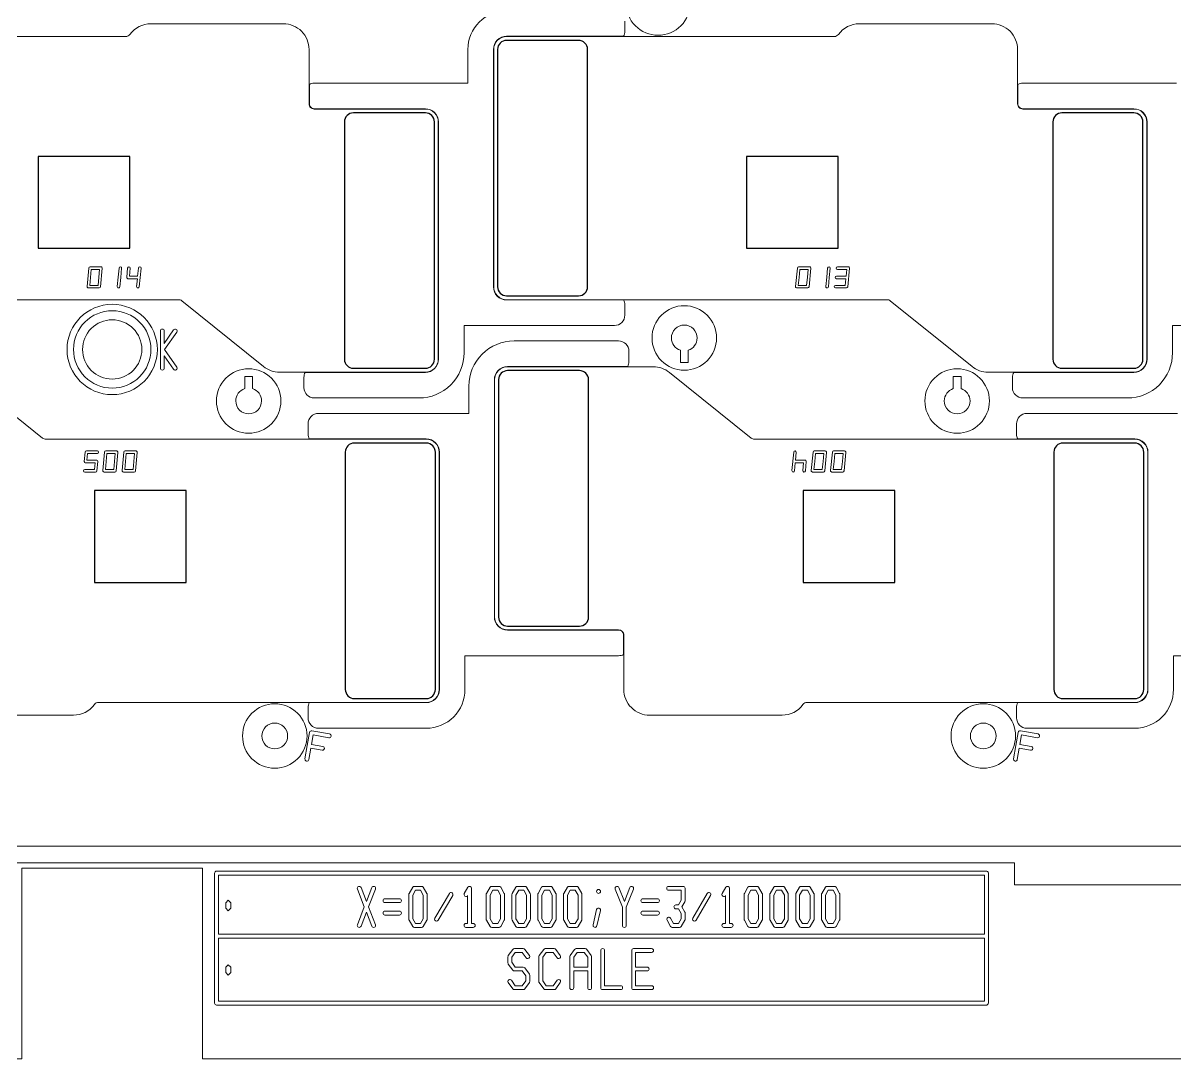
# Model space of a CAD drawing. Extents: x 2541 to 3941, y 2348 to 3338.
# Drawn here: x 3559.49 to 3604.15, y 2718.02 to 2758.17 of the extents above; entities that cross this region are included whole.
import ezdxf

# ---------------------------------------------------------------- set-up
doc = ezdxf.new("R2010")
doc.units = 0
doc.layers.get('0').update_dxf_attribs({"lineweight": 0})
doc.layers.add('barcodea-b_layer1', color=2, linetype='Continuous')
doc.layers.add('susa-b_layer0', color=1, linetype='Continuous')

msp = doc.modelspace()

# ---------------------------------------------------------------- linework, layer by layer
for p, q in [((3576.80481, 2723.11688), (3576.94514, 2723.11688)), ((3586.80481, 2723.11688), (3586.94514, 2723.11688))]:
    msp.add_line(p, q)
at = {"linetype": 'Continuous'}
for points in [[(3689.94795, 2767.52356), (3689.94795, 2722.01688, 0.414214), (3687.94795, 2720.01688, 0.169418), (3688.38191, 2718.77288, 0.117594), (3687.8439, 2718.01688), (3566.44795, 2718.01688), (3566.44795, 2725.41688), (3559.44795, 2725.41688), (3559.44795, 2718.01688), (3438.052, 2718.01688, 0.117594), (3437.51399, 2718.77288, 0.169419), (3437.94795, 2720.01688, 0.414214), (3435.94795, 2722.01688), (3435.94795, 2757.52957, -0.044792), (3435.44795, 2757.93347), (3435.44795, 2762.98924, 0.207733), (3435.48506, 2763.00367, -0.10603), (3436.72143, 2763.79493, 1), (3436.68639, 2763.88859, 0.057817), (3435.94795, 2763.5102)], [(3578.23948, 2758.64701, 0.414364), (3576.7396, 2757.14638), (3576.7396, 2755.83701), (3570.78249, 2755.83701, 0.124388), (3570.59249, 2755.78901), (3570.59249, 2755.03701, 0.414224), (3570.78249, 2754.84701), (3575.08947, 2754.84701, -0.414218), (3575.59959, 2754.33688), (3575.59959, 2745.137, -0.414217), (3575.08947, 2744.62688), (3570.4305, 2744.62688, 0.124388), (3570.38249, 2744.43688), (3570.38249, 2744.03688, 0.414218), (3570.78249, 2743.63688), (3574.83959, 2743.63688, 0.414215), (3576.58959, 2745.38688), (3576.58959, 2746.44688), (3582.42437, 2746.44688, 0.414218), (3582.82437, 2746.84688), (3582.82437, 2747.24688, 0.124386), (3582.77636, 2747.43688), (3578.23948, 2747.43688, -0.414365), (3577.7296, 2747.94701), (3577.7296, 2757.14688, -0.414366), (3578.23948, 2757.65701), (3582.77636, 2757.65701, 0.124392), (3582.82437, 2757.84701), (3582.82437, 2758.24701, 0.414218)], [(3604.2096, 2755.83701), (3598.25249, 2755.83701, 0.124388), (3598.06249, 2755.78901), (3598.06249, 2755.03701, 0.414224), (3598.25249, 2754.84701), (3602.55947, 2754.84701, -0.414218), (3603.06959, 2754.33688), (3603.06959, 2745.137, -0.414217), (3602.55947, 2744.62688), (3597.9005, 2744.62688, 0.124388), (3597.85249, 2744.43688), (3597.85249, 2744.03688, 0.414218), (3598.25249, 2743.63688), (3602.30959, 2743.63688, 0.414215), (3604.05959, 2745.38688), (3604.05959, 2746.44688), (3609.89437, 2746.44688, 0.414218)], [(3564.96528, 2745.75245), (3564.96528, 2746.2318, 1), (3564.81528, 2746.2318), (3564.81528, 2744.7914, 1), (3564.96528, 2744.7914), (3564.96528, 2745.27074)], [(3565.44871, 2744.83398), (3564.98139, 2745.5116), (3565.44871, 2746.18922, 1), (3565.32523, 2746.27438), (3564.96528, 2745.75245)], [(3564.96528, 2745.27074), (3565.32523, 2744.74882, 1), (3565.44871, 2744.83398)], [(3604.2463, 2743.03688), (3598.41153, 2743.03688, 0.414218), (3598.01153, 2742.63688), (3598.01153, 2742.23688, 0.124388), (3598.05953, 2742.04688), (3602.59642, 2742.04688, -0.414365), (3603.10629, 2741.53675), (3603.10629, 2732.33688, -0.414366), (3602.59642, 2731.82675), (3598.05953, 2731.82675, 0.124388), (3598.01153, 2731.63675), (3598.01153, 2731.23675, 0.414218), (3598.41153, 2730.83675), (3602.59642, 2730.83675, 0.414364), (3604.09629, 2732.33738), (3604.09629, 2733.64675), (3610.05341, 2733.64675, 0.124386)], [(3572.80481, 2724.12164), (3572.59513, 2724.6588, 1), (3572.45317, 2724.60338), (3572.72301, 2723.91208), (3572.45317, 2723.22079, 1), (3572.59513, 2723.16537), (3572.80481, 2723.70253)], [(3573.15646, 2723.22079), (3572.88661, 2723.91209), (3573.15646, 2724.60338, 1), (3573.01449, 2724.6588), (3572.80481, 2724.12164)], [(3576.94514, 2723.11688, 1), (3576.94514, 2723.26928), (3576.88101, 2723.26928), (3576.88101, 2724.63086, 0.76611), (3576.73905, 2724.66959), (3576.59872, 2724.42993, 0.97981), (3576.72861, 2724.35027), (3576.72861, 2723.26928), (3576.66448, 2723.26928, 1), (3576.66448, 2723.11688), (3576.80481, 2723.11688)], [(3582.80481, 2724.12164), (3582.59513, 2724.6588, 1), (3582.45317, 2724.60338), (3582.72861, 2723.89775), (3582.72861, 2723.19308, 1), (3582.88101, 2723.19308), (3582.88101, 2723.89775), (3583.15646, 2724.60338)], [(3583.15646, 2724.60338, 1), (3583.01449, 2724.6588), (3582.80481, 2724.12164)], [(3586.94514, 2723.11688, 1), (3586.94514, 2723.26928), (3586.88101, 2723.26928), (3586.88101, 2724.63086, 0.76611), (3586.73905, 2724.66959), (3586.59872, 2724.42993, 0.97981), (3586.72861, 2724.35027), (3586.72861, 2723.26928), (3586.66448, 2723.26928, 1), (3586.66448, 2723.11688), (3586.80481, 2723.11688)], [(3572.80481, 2723.70253), (3573.01449, 2723.16537, 1), (3573.15646, 2723.22079)], [(3581.53575, 2720.78103), (3581.53575, 2721.50122), (3581.53575, 2721.98136, 0.159331), (3581.52128, 2722.02565), (3581.34788, 2722.2651, 0.241867), (3581.28691, 2722.29642), (3580.93923, 2722.29642, 0.241871), (3580.87826, 2722.2651), (3580.70487, 2722.02565, 0.159337), (3580.69039, 2721.98136), (3580.69039, 2721.50122)], [(3583.86075, 2720.70603, 1), (3583.86075, 2720.85603), (3583.24039, 2720.85603), (3583.24039, 2721.42622), (3583.68691, 2721.42622, 1), (3583.68691, 2721.57622), (3583.24039, 2721.57622), (3583.24039, 2722.14642), (3583.86075, 2722.14642, 1), (3583.86075, 2722.29642), (3583.16539, 2722.29642, 0.414241), (3583.09039, 2722.22142), (3583.09039, 2721.50122)], [(3580.69039, 2721.50122), (3580.69039, 2720.78103, 1), (3580.84039, 2720.78103), (3580.84039, 2721.42622), (3581.38575, 2721.42622), (3581.38575, 2720.78103, 1), (3581.53575, 2720.78103)], [(3583.09039, 2721.50122), (3583.09039, 2720.78103, 0.414241), (3583.16539, 2720.70603), (3583.86075, 2720.70603)]]:
    msp.add_lwpolyline(points, format="xyb", dxfattribs=at)
for points in [[(3585.3651, 2758.94785, 0.414215), (3584.1151, 2760.19785, 0.414215), (3582.8651, 2758.94785, 0.414215), (3584.1151, 2757.69785, 0.414215)], [(3575.58959, 2745.137), (3575.58959, 2754.33688, 0.414219), (3575.08947, 2754.83701), (3570.78249, 2754.83701, -0.414223), (3570.58249, 2755.03701), (3570.58249, 2757.14181, 0.414215), (3569.58249, 2758.1418), (3564.4456, 2758.1418, 0.24029), (3563.63596, 2757.7292, -0.240069), (3563.47453, 2757.64701), (3550.76948, 2757.64701, 0.414366), (3550.2696, 2757.14689), (3550.2696, 2747.94701, 0.414365), (3550.76948, 2747.44688), (3565.51901, 2747.44688, -0.170771), (3565.64422, 2747.40284), (3568.81516, 2744.8571, 0.170765), (3569.44127, 2744.63688), (3575.08947, 2744.63688, 0.414218)], [(3603.05959, 2745.137), (3603.05959, 2754.33688, 0.414219), (3602.55947, 2754.83701), (3598.25249, 2754.83701, -0.414223), (3598.05249, 2755.03701), (3598.05249, 2757.14181, 0.414215), (3597.05249, 2758.1418), (3591.9156, 2758.1418, 0.24029), (3591.10596, 2757.7292, -0.240069), (3590.94453, 2757.64701), (3578.23948, 2757.64701, 0.414366), (3577.7396, 2757.14689), (3577.7396, 2747.94701, 0.414365), (3578.23948, 2747.44688), (3592.98901, 2747.44688, -0.170771), (3593.11422, 2747.40284), (3596.28516, 2744.8571, 0.170765), (3596.91127, 2744.63688), (3602.55947, 2744.63688, 0.414218)], [(3562.56475, 2748.66429, 0.443552), (3562.5148, 2748.71906), (3562.09329, 2748.71906, 0.387555), (3562.04335, 2748.67383), (3561.97447, 2747.95478, 0.443552), (3562.02442, 2747.90001), (3562.44592, 2747.90001, 0.387555), (3562.49587, 2747.94524)], [(3563.31475, 2748.66429, 1), (3563.2152, 2748.67383), (3563.18076, 2748.3143), (3563.14633, 2747.95478, 1), (3563.24587, 2747.94524), (3563.28031, 2748.30477)], [(3564.06475, 2748.66429, 1), (3563.9652, 2748.67383), (3563.9351, 2748.35953), (3563.6137, 2748.35953), (3563.64289, 2748.66429, 1), (3563.54335, 2748.67383), (3563.50891, 2748.3143, 0.443552), (3563.55886, 2748.25953), (3563.92552, 2748.25953), (3563.89633, 2747.95478, 1), (3563.99587, 2747.94524)], [(3590.03475, 2748.66429, 0.443552), (3589.9848, 2748.71906), (3589.56329, 2748.71906, 0.387555), (3589.51335, 2748.67383), (3589.44447, 2747.95478, 0.443552), (3589.49442, 2747.90001), (3589.91592, 2747.90001, 0.387555), (3589.96587, 2747.94524)], [(3590.78475, 2748.66429, 1), (3590.6852, 2748.67383), (3590.65076, 2748.3143), (3590.61633, 2747.95478, 1), (3590.71587, 2747.94524), (3590.75031, 2748.30477)], [(3591.53475, 2748.66429, 0.443552), (3591.4848, 2748.71906), (3591.06312, 2748.71906, 1), (3591.06312, 2748.61906), (3591.42996, 2748.61906), (3591.4051, 2748.35953), (3591.02868, 2748.35953, 1), (3591.02868, 2748.25953), (3591.39552, 2748.25953), (3591.37066, 2748.00001), (3590.99425, 2748.00001, 1), (3590.99425, 2747.90001), (3591.41592, 2747.90001, 0.387555), (3591.46587, 2747.94524)], [(3586.37768, 2745.963, 0.414215), (3585.12768, 2747.213, 0.414215), (3583.87768, 2745.963, 0.414215), (3585.12768, 2744.713, 0.414215)], [(3564.44795, 2745.51688, -0.414215), (3562.94795, 2744.01688, -0.414215), (3561.44795, 2745.51688, -0.414215), (3562.94795, 2747.01688, -0.414215)], [(3564.09795, 2745.51688, 0.414215), (3562.94795, 2746.66688, 0.414215), (3561.79795, 2745.51688, 0.414215), (3562.94795, 2744.36688, 0.414215)], [(3585.62768, 2745.963, -0.327542), (3585.27768, 2745.48603), (3585.27768, 2745.01185), (3584.97768, 2745.01185), (3584.97768, 2745.48603, -0.327544), (3584.62768, 2745.963, -0.414217), (3585.12768, 2746.463, -0.414217)], [(3582.98341, 2745.04688), (3582.98341, 2745.44688, 0.414218), (3582.58341, 2745.84688), (3578.5263, 2745.84688, 0.414215), (3576.7763, 2744.09688), (3576.7763, 2743.03688), (3570.94153, 2743.03688, 0.414218), (3570.54153, 2742.63688), (3570.54153, 2742.23688, 0.124388), (3570.58953, 2742.04688), (3575.12642, 2742.04688, -0.414365), (3575.63629, 2741.53675), (3575.63629, 2732.33688, -0.414366), (3575.12642, 2731.82675), (3570.58953, 2731.82675, 0.124388), (3570.54153, 2731.63675), (3570.54153, 2731.23675, 0.414218), (3570.94153, 2730.83675), (3575.12642, 2730.83675, 0.414364), (3576.62629, 2732.33738), (3576.62629, 2733.64675), (3582.58341, 2733.64675, 0.124386), (3582.77341, 2733.69475), (3582.77341, 2734.44675, 0.414224), (3582.58341, 2734.63675), (3578.27643, 2734.63675, -0.414218), (3577.7663, 2735.14688), (3577.7663, 2744.34676, -0.414217), (3578.27643, 2744.85688), (3582.9354, 2744.85688, 0.124392)], [(3575.62629, 2732.33687), (3575.62629, 2741.53675, 0.414365), (3575.12642, 2742.03688), (3560.37689, 2742.03688, -0.170771), (3560.25168, 2742.08092), (3557.08074, 2744.62666, 0.170765), (3556.45463, 2744.84688), (3550.80643, 2744.84688, 0.414218), (3550.3063, 2744.34676), (3550.3063, 2735.14688, 0.414219), (3550.80643, 2734.64675), (3555.11341, 2734.64675, -0.414223), (3555.31341, 2734.44675), (3555.31341, 2732.34195, 0.414215), (3556.3134, 2731.34196), (3561.4503, 2731.34196, 0.24029), (3562.25994, 2731.75456, -0.240069), (3562.42137, 2731.83675), (3575.12642, 2731.83675, 0.414366)], [(3569.48822, 2743.52076, 0.414215), (3568.23822, 2744.77076, 0.414215), (3566.98822, 2743.52076, 0.414215), (3568.23822, 2742.27076, 0.414215)], [(3603.09629, 2732.33687), (3603.09629, 2741.53675, 0.414365), (3602.59642, 2742.03688), (3587.84689, 2742.03688, -0.170771), (3587.72168, 2742.08092), (3584.55074, 2744.62666, 0.170765), (3583.92463, 2744.84688), (3578.27643, 2744.84688, 0.414218), (3577.7763, 2744.34676), (3577.7763, 2735.14688, 0.414219), (3578.27643, 2734.64675), (3582.58341, 2734.64675, -0.414223), (3582.78341, 2734.44675), (3582.78341, 2732.34195, 0.414215), (3583.7834, 2731.34196), (3588.9203, 2731.34196, 0.24029), (3589.72994, 2731.75456, -0.240069), (3589.89137, 2731.83675), (3602.59642, 2731.83675, 0.414366)], [(3596.95822, 2743.52076, 0.414215), (3595.70822, 2744.77076, 0.414215), (3594.45822, 2743.52076, 0.414215), (3595.70822, 2742.27076, 0.414215)], [(3568.73822, 2743.52076, -0.414217), (3568.23822, 2743.02076, -0.414217), (3567.73822, 2743.52076, -0.327542), (3568.08822, 2743.99773), (3568.08822, 2744.47191), (3568.38822, 2744.47191), (3568.38822, 2743.99773, -0.327544)], [(3596.20822, 2743.52076, -0.414217), (3595.70822, 2743.02076, -0.414217), (3595.20822, 2743.52076, -0.327542), (3595.55822, 2743.99773), (3595.55822, 2744.47191), (3595.85822, 2744.47191), (3595.85822, 2743.99773, -0.327544)], [(3562.38699, 2741.16946, 0.443552), (3562.33704, 2741.22423), (3561.97038, 2741.22423), (3561.99524, 2741.48375), (3562.37165, 2741.48375, 1), (3562.37165, 2741.58375), (3561.94997, 2741.58375, 0.387555), (3561.90003, 2741.53852), (3561.86559, 2741.17899, 0.443552), (3561.91554, 2741.12423), (3562.2822, 2741.12423), (3562.25734, 2740.8647), (3561.88092, 2740.8647, 1), (3561.88092, 2740.7647), (3562.3026, 2740.7647, 0.387555), (3562.35255, 2740.80993)], [(3563.17142, 2741.52898, 0.443552), (3563.12148, 2741.58375), (3562.69997, 2741.58375, 0.387555), (3562.65003, 2741.53852), (3562.58115, 2740.81947, 0.443552), (3562.6311, 2740.7647), (3563.0526, 2740.7647, 0.387555), (3563.10255, 2740.80993)], [(3563.92142, 2741.52898, 0.443552), (3563.87148, 2741.58375), (3563.44997, 2741.58375, 0.387555), (3563.40003, 2741.53852), (3563.33115, 2740.81947, 0.443552), (3563.3811, 2740.7647), (3563.8026, 2740.7647, 0.387555), (3563.85255, 2740.80993)], [(3589.85699, 2741.16946, 0.443552), (3589.80704, 2741.22423), (3589.44038, 2741.22423), (3589.46957, 2741.52898, 1), (3589.37003, 2741.53852), (3589.30115, 2740.81947, 1), (3589.4007, 2740.80993), (3589.4308, 2741.12423), (3589.7522, 2741.12423), (3589.72301, 2740.81947, 1), (3589.82255, 2740.80993)], [(3590.64142, 2741.52898, 0.443552), (3590.59148, 2741.58375), (3590.16997, 2741.58375, 0.387555), (3590.12003, 2741.53852), (3590.05115, 2740.81947, 0.443552), (3590.1011, 2740.7647), (3590.5226, 2740.7647, 0.387555), (3590.57255, 2740.80993)], [(3591.39142, 2741.52898, 0.443552), (3591.34148, 2741.58375), (3590.91997, 2741.58375, 0.387555), (3590.87003, 2741.53852), (3590.80115, 2740.81947, 0.443552), (3590.8511, 2740.7647), (3591.2726, 2740.7647, 0.387555), (3591.32255, 2740.80993)], [(3570.5008, 2730.53591, 0.414215), (3569.2508, 2731.78591, 0.414215), (3568.0008, 2730.53591, 0.414215), (3569.2508, 2729.28591, 0.414215)], [(3597.9708, 2730.53591, 0.414215), (3596.7208, 2731.78591, 0.414215), (3595.4708, 2730.53591, 0.414215), (3596.7208, 2729.28591, 0.414215)], [(3569.7508, 2730.53591, -0.414217), (3569.2508, 2730.03591, -0.414217), (3568.7508, 2730.53591, -0.414217), (3569.2508, 2731.03591, -0.414217)], [(3571.3754, 2730.61542), (3570.6906, 2730.73617, 0.414237), (3570.60372, 2730.67533), (3570.51322, 2730.16207), (3570.5131, 2730.16139), (3570.4226, 2729.64813, 1), (3570.57032, 2729.62208), (3570.64785, 2730.06182), (3571.08759, 2729.98428, 1), (3571.11364, 2730.132), (3570.6739, 2730.20954), (3570.73842, 2730.57542), (3571.34936, 2730.4677, 1)], [(3597.2208, 2730.53591, -0.414217), (3596.7208, 2730.03591, -0.414217), (3596.2208, 2730.53591, -0.414217), (3596.7208, 2731.03591, -0.414217)], [(3598.8454, 2730.61542), (3598.1606, 2730.73617, 0.414237), (3598.07372, 2730.67533), (3597.98322, 2730.16207), (3597.9831, 2730.16139), (3597.8926, 2729.64813, 1), (3598.04032, 2729.62208), (3598.11785, 2730.06182), (3598.55759, 2729.98428, 1), (3598.58364, 2730.132), (3598.1439, 2730.20954), (3598.20842, 2730.57542), (3598.81936, 2730.4677, 1)], [(3648.09544, 2724.76688), (3648.09544, 2726.26688), (3470.52228, 2726.26688, 0.26795), (3469.22325, 2727.01688, 0.267951), (3467.92421, 2726.26688), (3465.93979, 2726.26688), (3465.93979, 2724.76688), (3467.92421, 2724.76688, 0.26795), (3469.22325, 2724.01688, 0.267951), (3470.52228, 2724.76688), (3514.96008, 2724.76688), (3514.96008, 2725.62015), (3597.92667, 2725.62015), (3597.92667, 2724.76688)], [(3596.91714, 2720.18052), (3596.91714, 2725.21988, 0.470081), (3596.82702, 2725.29455, 0.046934), (3596.81291, 2725.29588), (3566.99111, 2725.29588, 0.414238), (3566.91511, 2725.21988), (3566.91511, 2720.18052, 0.414238), (3566.99111, 2720.10452), (3596.80986, 2720.10452, 0.052007), (3596.8255, 2720.10614, 0.476323)], [(3575.16167, 2723.43297), (3575.16167, 2724.3912, 0.13403), (3575.15123, 2724.42993), (3575.0109, 2724.66959, 0.267143), (3574.94491, 2724.70729), (3574.66471, 2724.70729, 0.267143), (3574.59872, 2724.66959), (3574.45839, 2724.42993, 0.13403), (3574.44795, 2724.3912), (3574.44795, 2723.43297, 0.13403), (3574.45839, 2723.39424), (3574.59872, 2723.15458, 0.267143), (3574.66471, 2723.11688), (3574.94491, 2723.11688, 0.267143), (3575.0109, 2723.15458), (3575.15123, 2723.39424, 0.13403)], [(3576.15123, 2724.35292, 1), (3576.01972, 2724.42993), (3575.45839, 2723.47125, 1), (3575.58991, 2723.39424)], [(3578.16167, 2723.43297), (3578.16167, 2724.3912, 0.13403), (3578.15123, 2724.42993), (3578.0109, 2724.66959, 0.267143), (3577.94491, 2724.70729), (3577.66471, 2724.70729, 0.267143), (3577.59872, 2724.66959), (3577.45839, 2724.42993, 0.13403), (3577.44795, 2724.3912), (3577.44795, 2723.43297, 0.13403), (3577.45839, 2723.39424), (3577.59872, 2723.15458, 0.267143), (3577.66471, 2723.11688), (3577.94491, 2723.11688, 0.267143), (3578.0109, 2723.15458), (3578.15123, 2723.39424, 0.13403)], [(3579.16167, 2723.43297), (3579.16167, 2724.3912, 0.13403), (3579.15123, 2724.42993), (3579.0109, 2724.66959, 0.267143), (3578.94491, 2724.70729), (3578.66471, 2724.70729, 0.267143), (3578.59872, 2724.66959), (3578.45839, 2724.42993, 0.13403), (3578.44795, 2724.3912), (3578.44795, 2723.43297, 0.13403), (3578.45839, 2723.39424), (3578.59872, 2723.15458, 0.267143), (3578.66471, 2723.11688), (3578.94491, 2723.11688, 0.267143), (3579.0109, 2723.15458), (3579.15123, 2723.39424, 0.13403)], [(3580.16167, 2723.43297), (3580.16167, 2724.3912, 0.13403), (3580.15123, 2724.42993), (3580.0109, 2724.66959, 0.267143), (3579.94491, 2724.70729), (3579.66471, 2724.70729, 0.267143), (3579.59872, 2724.66959), (3579.45839, 2724.42993, 0.13403), (3579.44795, 2724.3912), (3579.44795, 2723.43297, 0.13403), (3579.45839, 2723.39424), (3579.59872, 2723.15458, 0.267143), (3579.66471, 2723.11688), (3579.94491, 2723.11688, 0.267143), (3580.0109, 2723.15458), (3580.15123, 2723.39424, 0.13403)], [(3581.16167, 2723.43297), (3581.16167, 2724.3912, 0.13403), (3581.15123, 2724.42993), (3581.0109, 2724.66959, 0.267143), (3580.94491, 2724.70729), (3580.66471, 2724.70729, 0.267143), (3580.59872, 2724.66959), (3580.45839, 2724.42993, 0.13403), (3580.44795, 2724.3912), (3580.44795, 2723.43297, 0.13403), (3580.45839, 2723.39424), (3580.59872, 2723.15458, 0.267143), (3580.66471, 2723.11688), (3580.94491, 2723.11688, 0.267143), (3581.0109, 2723.15458), (3581.15123, 2723.39424, 0.13403)], [(3585.16167, 2723.43297), (3585.16167, 2723.67219, 0.13403), (3585.15123, 2723.71092), (3585.03344, 2723.91209), (3585.15123, 2724.11325, 0.13403), (3585.16167, 2724.15198), (3585.16167, 2724.63109, 0.414239), (3585.08547, 2724.70729), (3584.52415, 2724.70729, 1), (3584.52415, 2724.55489), (3585.00927, 2724.55489), (3585.00927, 2724.17242), (3584.90146, 2723.98829), (3584.80481, 2723.98829, 1), (3584.80481, 2723.83589), (3584.90146, 2723.83589), (3585.00927, 2723.65175), (3585.00927, 2723.45341), (3584.90146, 2723.26928), (3584.70817, 2723.26928), (3584.58991, 2723.47125, 1), (3584.45839, 2723.39424), (3584.59872, 2723.15458, 0.267143), (3584.66471, 2723.11688), (3584.94491, 2723.11688, 0.267143), (3585.0109, 2723.15458), (3585.15123, 2723.39424, 0.13403)], [(3586.15123, 2724.35292, 1), (3586.01972, 2724.42993), (3585.45839, 2723.47125, 1), (3585.58991, 2723.39424)], [(3588.16167, 2723.43297), (3588.16167, 2724.3912, 0.13403), (3588.15123, 2724.42993), (3588.0109, 2724.66959, 0.267143), (3587.94491, 2724.70729), (3587.66471, 2724.70729, 0.267143), (3587.59872, 2724.66959), (3587.45839, 2724.42993, 0.13403), (3587.44795, 2724.3912), (3587.44795, 2723.43297, 0.13403), (3587.45839, 2723.39424), (3587.59872, 2723.15458, 0.267143), (3587.66471, 2723.11688), (3587.94491, 2723.11688, 0.267143), (3588.0109, 2723.15458), (3588.15123, 2723.39424, 0.13403)], [(3589.16167, 2723.43297), (3589.16167, 2724.3912, 0.13403), (3589.15123, 2724.42993), (3589.0109, 2724.66959, 0.267143), (3588.94491, 2724.70729), (3588.66471, 2724.70729, 0.267143), (3588.59872, 2724.66959), (3588.45839, 2724.42993, 0.13403), (3588.44795, 2724.3912), (3588.44795, 2723.43297, 0.13403), (3588.45839, 2723.39424), (3588.59872, 2723.15458, 0.267143), (3588.66471, 2723.11688), (3588.94491, 2723.11688, 0.267143), (3589.0109, 2723.15458), (3589.15123, 2723.39424, 0.13403)], [(3590.16167, 2723.43297), (3590.16167, 2724.3912, 0.13403), (3590.15123, 2724.42993), (3590.0109, 2724.66959, 0.267143), (3589.94491, 2724.70729), (3589.66471, 2724.70729, 0.267143), (3589.59872, 2724.66959), (3589.45839, 2724.42993, 0.13403), (3589.44795, 2724.3912), (3589.44795, 2723.43297, 0.13403), (3589.45839, 2723.39424), (3589.59872, 2723.15458, 0.267143), (3589.66471, 2723.11688), (3589.94491, 2723.11688, 0.267143), (3590.0109, 2723.15458), (3590.15123, 2723.39424, 0.13403)], [(3591.16167, 2723.43297), (3591.16167, 2724.3912, 0.13403), (3591.15123, 2724.42993), (3591.0109, 2724.66959, 0.267143), (3590.94491, 2724.70729), (3590.66471, 2724.70729, 0.267143), (3590.59872, 2724.66959), (3590.45839, 2724.42993, 0.13403), (3590.44795, 2724.3912), (3590.44795, 2723.43297, 0.13403), (3590.45839, 2723.39424), (3590.59872, 2723.15458, 0.267143), (3590.66471, 2723.11688), (3590.94491, 2723.11688, 0.267143), (3591.0109, 2723.15458), (3591.15123, 2723.39424, 0.13403)], [(3574.08547, 2724.07555, 1), (3574.08547, 2724.22795), (3573.52415, 2724.22795, 1), (3573.52415, 2724.07555)], [(3584.08547, 2724.07555, 1), (3584.08547, 2724.22795), (3583.52415, 2724.22795, 1), (3583.52415, 2724.07555)], [(3574.08547, 2723.59622, 1), (3574.08547, 2723.74862), (3573.52415, 2723.74862, 1), (3573.52415, 2723.59622)], [(3581.879, 2723.77487, 1), (3581.73062, 2723.80963), (3581.59029, 2723.21046, 1), (3581.73867, 2723.1757)], [(3584.08547, 2723.59622, 1), (3584.08547, 2723.74862), (3583.52415, 2723.74862, 1), (3583.52415, 2723.59622)], [(3579.13575, 2721.02109), (3579.13575, 2721.26116, 0.159339), (3579.12128, 2721.30546), (3578.94788, 2721.5449, 0.241867), (3578.88691, 2721.57622), (3578.57752, 2721.57622), (3578.44039, 2721.76559), (3578.44039, 2721.95705), (3578.57752, 2722.14642), (3578.84862, 2722.14642), (3579.00001, 2721.93737, 1), (3579.1215, 2722.02534), (3578.94788, 2722.2651, 0.241867), (3578.88691, 2722.29642), (3578.53923, 2722.29642, 0.241871), (3578.47826, 2722.2651), (3578.30487, 2722.02565, 0.159337), (3578.29039, 2721.98136), (3578.29039, 2721.74129, 0.159331), (3578.30487, 2721.697), (3578.47826, 2721.45754, 0.241867), (3578.53923, 2721.42622), (3578.84862, 2721.42622), (3578.98575, 2721.23686), (3578.98575, 2721.0454), (3578.84862, 2720.85603), (3578.57752, 2720.85603), (3578.42613, 2721.06508, 1), (3578.30464, 2720.97711), (3578.47826, 2720.73735, 0.241867), (3578.53923, 2720.70603), (3578.88691, 2720.70603, 0.241871), (3578.94788, 2720.73735), (3579.12128, 2720.9768, 0.159337)], [(3580.3215, 2720.97711, 1), (3580.20001, 2721.06508), (3580.04862, 2720.85603), (3579.77752, 2720.85603), (3579.64039, 2721.0454), (3579.64039, 2721.95705), (3579.77752, 2722.14642), (3580.04862, 2722.14642), (3580.20001, 2721.93737, 1), (3580.3215, 2722.02534), (3580.14788, 2722.2651, 0.241867), (3580.08691, 2722.29642), (3579.73923, 2722.29642, 0.241871), (3579.67826, 2722.2651), (3579.50487, 2722.02565, 0.159337), (3579.49039, 2721.98136), (3579.49039, 2721.02109, 0.159331), (3579.50487, 2720.9768), (3579.67826, 2720.73735, 0.241867), (3579.73923, 2720.70603), (3580.08691, 2720.70603, 0.241871), (3580.14788, 2720.73735)], [(3582.66075, 2720.70603, 1), (3582.66075, 2720.85603), (3582.04039, 2720.85603), (3582.04039, 2722.22142, 1), (3581.89039, 2722.22142), (3581.89039, 2720.78103, 0.414241), (3581.96539, 2720.70603)]]:
    msp.add_lwpolyline(points, format="xyb", close=True, dxfattribs=at)
for points in [[(3562.45996, 2748.61906), (3562.43076, 2748.3143), (3562.40066, 2748.00001), (3562.07926, 2748.00001), (3562.10845, 2748.30477), (3562.13856, 2748.61906)], [(3589.92996, 2748.61906), (3589.90076, 2748.3143), (3589.87066, 2748.00001), (3589.54926, 2748.00001), (3589.57845, 2748.30477), (3589.60856, 2748.61906)], [(3563.06663, 2741.48375), (3563.03744, 2741.17899), (3563.00734, 2740.8647), (3562.68594, 2740.8647), (3562.71513, 2741.16946), (3562.74524, 2741.48375)], [(3563.81663, 2741.48375), (3563.78744, 2741.17899), (3563.75734, 2740.8647), (3563.43594, 2740.8647), (3563.46513, 2741.16946), (3563.49524, 2741.48375)], [(3590.53663, 2741.48375), (3590.50744, 2741.17899), (3590.47734, 2740.8647), (3590.15594, 2740.8647), (3590.18513, 2741.16946), (3590.21524, 2741.48375)], [(3591.28663, 2741.48375), (3591.25744, 2741.17899), (3591.22734, 2740.8647), (3590.90594, 2740.8647), (3590.93513, 2741.16946), (3590.96524, 2741.48375)], [(3596.76514, 2722.84732), (3567.06711, 2722.84732), (3567.06711, 2725.14388), (3596.76514, 2725.14388)], [(3575.00927, 2723.45341), (3574.90146, 2723.26928), (3574.70817, 2723.26928), (3574.60035, 2723.45341), (3574.60035, 2724.37076), (3574.70817, 2724.55489), (3574.90146, 2724.55489), (3575.00927, 2724.37076)], [(3578.00927, 2723.45341), (3577.90146, 2723.26928), (3577.70817, 2723.26928), (3577.60035, 2723.45341), (3577.60035, 2724.37076), (3577.70817, 2724.55489), (3577.90146, 2724.55489), (3578.00927, 2724.37076)], [(3579.00927, 2723.45341), (3578.90146, 2723.26928), (3578.70817, 2723.26928), (3578.60035, 2723.45341), (3578.60035, 2724.37076), (3578.70817, 2724.55489), (3578.90146, 2724.55489), (3579.00927, 2724.37076)], [(3580.00927, 2723.45341), (3579.90146, 2723.26928), (3579.70817, 2723.26928), (3579.60035, 2723.45341), (3579.60035, 2724.37076), (3579.70817, 2724.55489), (3579.90146, 2724.55489), (3580.00927, 2724.37076)], [(3581.00927, 2723.45341), (3580.90146, 2723.26928), (3580.70817, 2723.26928), (3580.60035, 2723.45341), (3580.60035, 2724.37076), (3580.70817, 2724.55489), (3580.90146, 2724.55489), (3581.00927, 2724.37076)], [(3588.00927, 2723.45341), (3587.90146, 2723.26928), (3587.70817, 2723.26928), (3587.60035, 2723.45341), (3587.60035, 2724.37076), (3587.70817, 2724.55489), (3587.90146, 2724.55489), (3588.00927, 2724.37076)], [(3589.00927, 2723.45341), (3588.90146, 2723.26928), (3588.70817, 2723.26928), (3588.60035, 2723.45341), (3588.60035, 2724.37076), (3588.70817, 2724.55489), (3588.90146, 2724.55489), (3589.00927, 2724.37076)], [(3590.00927, 2723.45341), (3589.90146, 2723.26928), (3589.70817, 2723.26928), (3589.60035, 2723.45341), (3589.60035, 2724.37076), (3589.70817, 2724.55489), (3589.90146, 2724.55489), (3590.00927, 2724.37076)], [(3591.00927, 2723.45341), (3590.90146, 2723.26928), (3590.70817, 2723.26928), (3590.60035, 2723.45341), (3590.60035, 2724.37076), (3590.70817, 2724.55489), (3590.90146, 2724.55489), (3591.00927, 2724.37076)], [(3567.54795, 2723.86388), (3567.54795, 2724.06988), (3567.44795, 2724.16988), (3567.34795, 2724.06988), (3567.34795, 2723.86388), (3567.44795, 2723.76388)], [(3596.76514, 2720.25652), (3567.06711, 2720.25652), (3567.06711, 2722.69532), (3596.76514, 2722.69532)], [(3581.38575, 2721.57622), (3580.84039, 2721.57622), (3580.84039, 2721.95705), (3580.97752, 2722.14642), (3581.24862, 2722.14642), (3581.38575, 2721.95705)], [(3567.54795, 2721.36338), (3567.54795, 2721.57038), (3567.44795, 2721.67038), (3567.34795, 2721.57038), (3567.34795, 2721.36338), (3567.44795, 2721.26338)]]:
    msp.add_lwpolyline(points, close=True, dxfattribs=at)
for centre, radius in [((3562.94795, 2745.51688), 1.75), ((3581.80481, 2724.51126), 0.0762)]:
    msp.add_circle(centre, radius)
at = {"layer": 'barcodea-b_layer1', "linetype": 'Continuous'}
for points in [[(3563.63, 2749.43748), (3563.63, 2752.99348), (3560.074, 2752.99348), (3560.074, 2749.43748)], [(3591.1, 2749.43748), (3591.1, 2752.99348), (3587.544, 2752.99348), (3587.544, 2749.43748)], [(3565.82189, 2736.49028), (3565.82189, 2740.04628), (3562.26589, 2740.04628), (3562.26589, 2736.49028)], [(3593.29189, 2736.49028), (3593.29189, 2740.04628), (3589.73589, 2740.04628), (3589.73589, 2736.49028)]]:
    msp.add_lwpolyline(points, close=True, dxfattribs=at)
at = {"layer": 'susa-b_layer0', "linetype": 'Continuous'}
for points in [[(3581.37955, 2747.94701), (3581.37955, 2757.14714, 0.414221), (3581.02954, 2757.49715), (3578.23958, 2757.49715, 0.414218), (3577.88959, 2757.14714), (3577.88959, 2747.94726, 0.414197), (3578.23958, 2747.59725), (3581.02954, 2747.59725, 0.414007)], [(3575.43948, 2745.137), (3575.43948, 2754.33714, 0.414221), (3575.08947, 2754.68715), (3572.29951, 2754.68715, 0.414218), (3571.94952, 2754.33714), (3571.94952, 2745.13726, 0.414197), (3572.29951, 2744.78725), (3575.08947, 2744.78725, 0.414007)], [(3602.90948, 2745.137), (3602.90948, 2754.33714, 0.414221), (3602.55947, 2754.68715), (3599.76951, 2754.68715, 0.414218), (3599.41952, 2754.33714), (3599.41952, 2745.13726, 0.414197), (3599.76951, 2744.78725), (3602.55947, 2744.78725, 0.414007)], [(3581.41638, 2735.14662), (3581.41638, 2744.3465, 0.414197), (3581.06639, 2744.69651), (3578.27643, 2744.69651, 0.414007), (3577.92642, 2744.34676), (3577.92642, 2735.14662, 0.414221), (3578.27643, 2734.79661), (3581.06639, 2734.79661, 0.414218)], [(3575.47631, 2732.33662), (3575.47631, 2741.5365, 0.414197), (3575.12632, 2741.88651), (3572.33636, 2741.88651, 0.414007), (3571.98635, 2741.53675), (3571.98635, 2732.33662, 0.414221), (3572.33636, 2731.98661), (3575.12632, 2731.98661, 0.414218)], [(3602.94631, 2732.33662), (3602.94631, 2741.5365, 0.414197), (3602.59632, 2741.88651), (3599.80636, 2741.88651, 0.414007), (3599.45635, 2741.53675), (3599.45635, 2732.33662, 0.414221), (3599.80636, 2731.98661), (3602.59632, 2731.98661, 0.414218)]]:
    msp.add_lwpolyline(points, format="xyb", close=True, dxfattribs=at)

doc.saveas('drawing.dxf')
